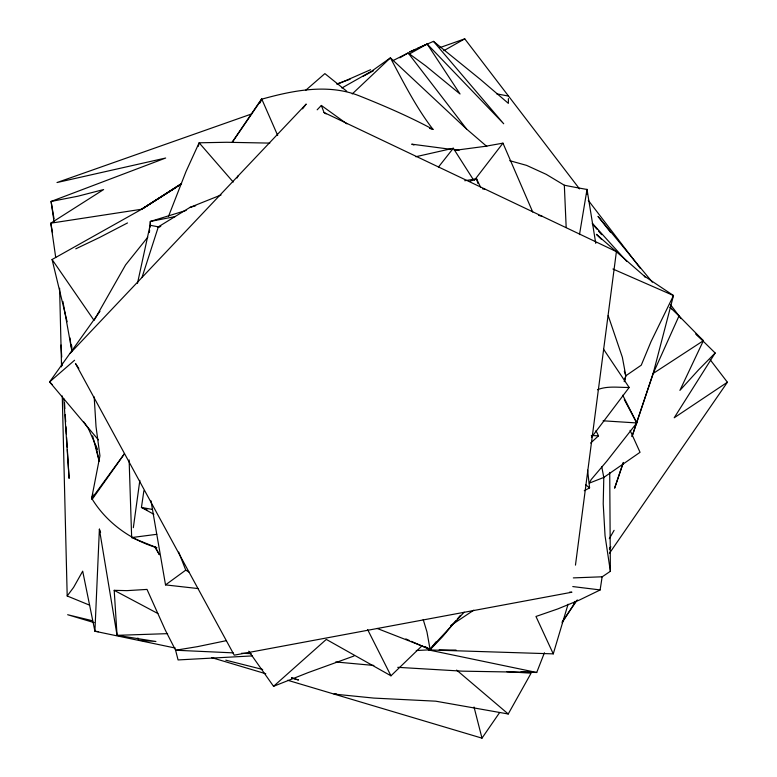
<?xml version="1.0" encoding="UTF-8"?>
<svg xmlns="http://www.w3.org/2000/svg" width="777" height="777" viewBox="0 0 777 777"><rect width="100%" height="100%" fill="white"/><g stroke="black" fill="none" stroke-linecap="round" stroke-linejoin="round"><path stroke-width="1.17" d="M508.391 98.601L508.381 103.37L480.196 79.264L433.459 41.356L417.502 48.397M100.592 532.566L99.388 529.166L94.911 631.235L175.311 648.057M149.407 232.469L149.611 230.089M149.806 227.71L150.33 221.445L186.14 210.431M139.841 480.371L133.333 527.68M575.466 565.122L616.404 251.602L324.058 112.539L321.338 105.449L317.162 109.81M143.891 490.724L141.443 507.43L153.856 514.306M579.496 234.596L587.023 189.403L595.755 243.356M137.48 283.352L150.107 225.262L158.333 226.855L189.976 207.41L221.066 194.969M198.329 146.309L199.135 142.803L226.699 142.269L269.804 143.104M624.446 381.633L625.806 375.796L622.358 357.274L608.197 315.647M632.187 436.208L653.166 373.475L673.484 295.542L644.308 276.068L596.377 234.304L601.515 239.394M624.222 381.556L625.806 375.796L624.319 371.212M416.249 650.534L428.341 649.893L553.263 653.865L568.065 604.234M92.987 494.269L91.569 498.815L92.249 499.213C106.77 522.746 130.517 539.84 156.905 547.736L131.663 537.567L129.118 459.945M142.055 277.292L158.333 226.855M623.426 462.432L614.607 488.189L623.086 462.956M631.954 436.567L653.166 373.475L679.001 315.957L669.959 307.187M168.551 216.268L186.014 171.523L199.135 142.803L233.236 182.061M544.424 652.758L536.722 672.474L462.266 671.153L397.746 667.326M237.063 178.011L238.073 175.806M259.333 103.273L261.81 99.165C292.997 90.443 328.03 83.421 359.12 95.785C384.256 105.808 409.158 116.531 432.993 129.37C416.016 107.333 403.477 82.313 390.413 57.857L371.998 70.95L341.87 87.986M259.596 103.39L261.81 99.165L277.69 135.46M336.451 693.939L334.042 694.084L373.776 698.086L435.722 701.184L508.236 713.985L531.089 673.164L506.866 671.687M609.304 538.694L614.102 530.332M695.871 333.984L715.161 353.001L674.203 417.773L727.398 382.235L710.168 359.712M562.082 622.698L575.708 601.466M99.99 311.305L49.602 381.934L98.388 439.879M573.727 603.37L575.048 601.349M232.168 142.162L261.528 99.048M232.342 142.23L261.81 99.165M287.675 680.263L481.983 738.15L499.64 712.538M562.227 621.785L577.292 599.931M609.469 553.263L727.398 382.235M92.249 499.213L124.505 453.749M124.427 453.7L91.569 498.815L99.942 455.817L96.027 426.641L94.172 396.882M89.617 605.176L67.191 595.978L73.611 587.373L82.692 571.173L94.911 631.235L98.475 631.672M435.916 641.957L430.118 649.64L411.334 641.346M591.443 437.441L629.176 387.461L603.564 349.223M302.574 108.848L306.206 104.05L70.017 353.467M474.349 180.313L502.962 143.153L532.721 212.014M438.51 166.997L453.312 148.242L473.368 179.72M147.795 237.189L125.583 264.918L94.056 320.406L52.078 259.508L141.686 209.236L176.379 187.238M455.759 620.852L442.54 636.713L430.118 649.64L425.213 646.668M457.303 619.016L460.402 615.335M377.088 628.418L430.031 649.086L464.18 612.189M248.747 651.184L273.553 686.314L326.311 639.403L390.967 675.805L422.154 645.677M715.161 353.001L698.523 369.901L679.914 390.384L703.389 340.705L679.001 315.957M74.573 360.246L49.602 381.934L52.059 384.411M352.234 93.939L390.413 57.857L466.579 129.031L486.79 146.435M590.656 443.055L598.484 435.839L595.988 430.662M305.711 90.287L324.883 73.611L346.727 91.21M625.806 375.796L641.258 365.18L651.039 341.598L673.484 295.542L612.917 269.007M150.971 500.776L165.53 584.896L185.752 570.133L189.015 572.086M450.631 625.611L473.785 610.168M653.166 373.475L703.389 340.705L696.182 334.227M180.973 183.838L141.686 209.236L50.806 223.174L55.711 257.43M178.419 185.946L181.488 184.003M609.722 472.426L610.372 571.289L602.243 576.787L573.329 577.894M399.844 57.828L408.129 52.953L425.718 65.86L460.042 93.988L427.146 43.988L409.479 52.04L415.374 49.378M443.793 50.709L464.753 38.85L579.506 188.889M409.265 54.069L427.146 43.988L503.71 123.766L433.459 41.356M584.275 490.724L589.588 487.878L587.587 470.163M362.849 76.418L373.533 70.717M127.515 222.941L99.437 237.539L75.777 248.834M392.841 60.684L408.129 52.953L466.579 129.031M597.474 389.743C607.352 385.654 618.725 387.597 629.176 387.461M337.694 84.149L370.551 69.726M273.553 686.314L308.284 672.552L354.05 655.982M469.425 181.468L476.554 178.807L480.74 187.539M251.641 113.947L57.003 182.537L165.676 158.022L51.088 201.457L54.05 221.804M336.587 84.013L350.077 79.264M440.015 47.562L464.753 38.85M160.849 226.126L157.692 227.214L160.072 226.787M189.976 207.41L195.678 205.73M415.831 156.731L453.312 148.242M226.495 640.627L197.484 646.649L175.592 650.232L165.326 630.147L147.018 589.413L126.942 590.637L114.2 590.335L117.055 635.333L155.915 641.491L138.675 640.258L137.869 637.985M175.155 216.598L150.33 221.445L150.456 226.253M502.962 143.153L484.984 146.358L454.36 150.417M464.743 180.73L476.554 178.807L477.865 183.421M131.663 537.567L156.76 534.314M252.428 655.895L178.069 659.935L175.592 650.232L233.207 652.865M167.618 633.643L117.055 635.333L99.388 529.166M430.749 649.902L428.341 649.893L536.722 672.474L521.056 671.716M439.18 649.961L456.06 650.077M569.512 592.181L571.921 592.21L234.236 655.166L75.447 363.442L78.846 368.434M241.608 653.243L251.214 653.68M591.287 435.499L598.484 435.839M603.107 420.804L636.781 422.95L622.727 395.202M335.674 661.965L373.863 665.452M165.53 584.896L197.97 588.548M482.614 188.889L484.78 189.161M572.785 586.567L600.223 589.937L579.312 600.087L557.876 608.896L535.965 616.472L553.263 653.865M450.757 149.31L411.713 144.153L413.966 145.037M454.302 149.776L459.042 150.408M152.146 509.391L141.443 507.43L147.008 509.78M496.707 93.852L508.527 96.076M92.356 620.716L67.657 614.724L94.153 622.62M225.767 660.159L262.675 669.473M538.655 215.375L542.142 216.278M509.741 160.684L526.592 165.384L546.212 174.339L564.335 185.227A1013.257 987.091 43.6 0 0 587.014 189.471M429.526 128.399L432.993 129.37M291.579 677.962L298.514 680.001L291.637 677.797M211.645 657.614L265.783 673.746M405.817 638.908L409.129 640.374M114.2 590.335L157.877 613.529M324.058 112.539L326.058 113.889M321.338 105.449L346.911 123.864M585.78 484.916L589.588 487.878M456.623 670.085L508.236 713.985M670.269 307.43L671.668 308.877M626.825 261.46L592.764 223.747M592.22 223.698L596.921 229.186M598.484 231.022L601.612 234.673M652.359 282.197L598.018 216.385L610.722 232.546M588.296 200.369L640.248 268.298M670.405 304.535L681.07 318.648M83.867 421.96L88.461 428.719L97.475 449.281M644.308 276.068L645.007 277.156M154.477 546.464L159.431 554.729L155.468 547.299M624.281 399.563L636.781 422.95L606.876 461.082L591.19 479.564L589.384 483.1L603.797 477.437L640.044 452.292L630.069 430.341M367.618 629.574L390.967 675.805M178.71 552.088L185.752 570.133M423.212 619.56L426.942 631.856L430.031 649.086M67.113 321.746L52.078 259.508M92.618 435.848L99.174 461.266M474.028 707.021L481.983 738.15M95.775 445.911L99.019 460.013M70.464 342.725L72.319 351.544M71.911 351.146L63.539 305.011M601.748 466.715L603.797 477.437L603.214 503.787L605.05 535.761L610.372 571.289M52.525 232.614L50.806 223.174L103.632 189.559L77.749 196.241L51.088 201.457L54.021 218.745M62.927 301.466L63.325 303.856M71.542 345.075L71.853 347.474M69.988 337.869L70.27 340.2M70.416 341.365L70.6 342.871M63.801 398.679L69.095 478.389L67.346 449.553M61.004 345.037L61.733 357.051M62.102 363.053L62.247 365.462M64.51 402.7L64.87 408.712M65.239 414.714L65.676 421.921M65.967 426.728L66.404 433.935M66.618 437.538L67.201 447.154M564.335 185.227L566.18 227.535M59.606 288.267L61.548 366.861M62.267 395.949L67.191 595.978M587.023 189.403L587.062 194.211M602.117 576.757A540.899 499.582 50 0 1 600.097 589.908M610.722 546.882L609.43 548.902L610.722 546.882M181.497 183.828L141.686 209.236L181.556 183.828"/></g></svg>
